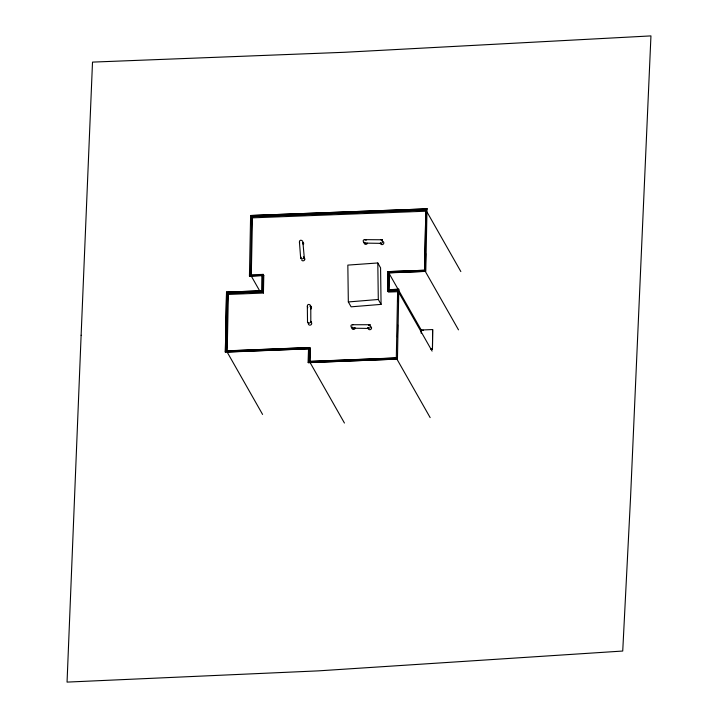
<?xml version="1.0" encoding="UTF-8"?>
<svg xmlns="http://www.w3.org/2000/svg" width="718" height="718" viewBox="0 0 718 718"><rect width="100%" height="100%" fill="white"/><g stroke="black" fill="none" stroke-linecap="round" stroke-linejoin="round"><path stroke-width="1.08" d="M304.073 257.502L304.342 258.318L302.933 242.621C303.364 240.189 299.361 238.986 299.424 241.912L300.68 258.354C301.452 260.078 305.536 257.915 303.382 256.82M304.27 257.376L304.315 258.327M304.019 257.735C304.387 258.74 304.369 257.206 304.001 257.807M304.279 258.085L304.226 257.609M311.163 321.844C311.154 322.714 310.984 321.924 311.154 322.265M311.038 321.906L309.404 323.19L307.528 322.561L307.331 306.021C307.412 303.104 311.334 304.54 310.786 306.918L310.822 322.337L310.661 321.314M226.574 292.217L225.344 352.107L226.511 292.118L261.639 290.817L226.511 292.118M262.582 414.43L226.457 350.851L227.642 293.186L262.707 291.777L263.425 293.034L228.36 294.434L227.642 293.186M228.36 294.434L227.175 352.098L310.427 348.76L310.167 361.585M263.425 293.034L263.784 275.55L249.442 276.062L250.618 215.526L427.066 208.875L250.618 215.526M250.618 274.904L251.749 216.594L425.828 209.925L424.652 270.264L388.07 271.628L424.652 270.264M251.264 276.053L252.458 217.841L251.749 216.594M261.639 290.817L261.89 275.461L249.442 276.062M262.707 291.777L263.066 274.294L263.784 275.55M308.309 362.662L308.543 348.67L308.309 362.662L397.44 359.09L398.813 289.264L388.851 289.659L389.201 272.696L425.783 271.332L427.004 208.767M388.07 271.628L387.675 290.826L397.637 290.422L396.309 358.022L309.494 361.504L309.718 347.512L226.457 350.851M309.494 361.504L309.772 347.611L226.52 350.949L227.705 293.285L262.77 291.885L263.129 274.402L250.555 274.797L260.078 291.562M388.124 271.727L387.729 290.925L397.691 290.53M398.813 289.264L388.905 289.767L389.201 272.696M397.413 337.047L397.664 324.868M398.14 301.632L398.346 291.679L388.384 292.073L387.675 290.826M421.17 333.215L421.233 330.011L388.779 272.885L425.307 271.413L458.497 329.849M424.589 270.165L425.828 209.925M425.415 265.839L425.666 253.571M426.124 231.259L426.375 218.99M430.997 349.154L432.46 349.101L432.658 329.553L421.233 330.011M432.46 349.101L432.658 329.553M307.528 322.561L307.681 322.005M369.088 324.931L369.95 324.985M369.851 324.724L352.421 324.733C349.648 324.635 351.084 328.44 353.211 328.198L368.603 328.44C371.547 328.485 369.779 323.728 369.51 325.066M369.33 324.653L369.097 324.662M381.841 239.911C380.262 239.561 383.08 239.92 381.743 239.866C381.77 239.022 384.013 243.016 380.872 243.357L365.471 243.115C363.353 243.357 361.917 239.552 364.69 239.65L382.254 239.776L381.159 239.839M382.075 239.92L381.303 239.794M302.933 242.621L302.691 243.653M310.786 306.918L310.499 307.932M311.074 322.4L311.118 322.615M311.181 321.951L311.074 321.61M311.199 322.068L311.091 322.508L310.975 321.736M301.3 257.259L300.68 258.354M368.514 325.559L369.662 324.985M381.967 239.615L381.195 239.713L381.994 239.857M369.258 324.805L369.797 324.733M354.486 327.785L353.211 328.198M381.931 239.902L381.985 239.938M381.294 239.866L381.689 239.686M348.329 301.946L378.296 299.487L381.07 304.378L351.102 306.828L348.329 301.946L347.835 265.104L377.803 262.967L380.576 267.85L381.07 304.378M365.471 243.115L365.974 243.088M421.43 330.361L423.512 330.28M225.281 352.008L308.596 348.769M430.8 348.813L432.263 348.751M309.431 361.396L396.246 357.914L430.154 417.607M308.255 362.554L397.44 359.09M251.812 216.692L425.882 210.024M252.458 217.841L426.537 211.182M380.872 243.357L380.28 243.16M368.603 328.44L367.715 327.65M364.69 239.65L366.198 240.252M352.421 324.733L352.942 324.823M427.093 212.151L460.839 271.557M397.637 290.422L432.101 351.102M309.718 347.512L310.427 348.76M310.14 362.653L344.443 423.037M307.753 307.672L307.331 306.021M299.657 243.043L299.424 241.912M377.803 262.967L378.296 299.487M370.82 326.663A1.732 1.607 -29.6 0 1 371.341 328.79A1.732 1.607 -29.6 0 1 369.151 329.607A1.732 1.607 -29.6 0 1 368.253 327.623M355.275 327.848A1.732 1.607 -29.6 0 1 353.014 329.4A1.732 1.607 -29.6 0 1 352.179 326.977M304.737 258.579A1.732 1.607 -29.6 0 1 304.836 258.992M304.809 259.422A1.732 1.607 -29.6 0 1 301.731 260.221M303.552 242.989A1.732 1.607 -29.6 0 1 303.238 244.614M310.436 321.906A1.732 1.607 -29.6 0 1 311.666 323.827A1.732 1.607 -29.6 0 1 309.602 325.128A1.732 1.607 -29.6 0 1 308.372 323.208M310.661 306.344A1.732 1.607 -29.6 0 1 310.697 309.18M309.808 306.191A1.732 1.607 -29.6 0 1 310.248 306.209M382.254 241.347A1.732 1.607 -29.6 0 1 383.816 243.016A1.732 1.607 -29.6 0 1 381.994 244.623A1.732 1.607 -29.6 0 1 380.423 242.962M367.454 243.187A1.732 1.607 -29.6 0 1 365.282 244.308A1.732 1.607 -29.6 0 1 364.241 242.289M81.125 335.243L67.052 682.1L318.388 670.863L622.73 651.038L630.566 497.188L650.948 35.9L344.649 52.279L92.514 62.107L81.125 335.243"/></g></svg>
